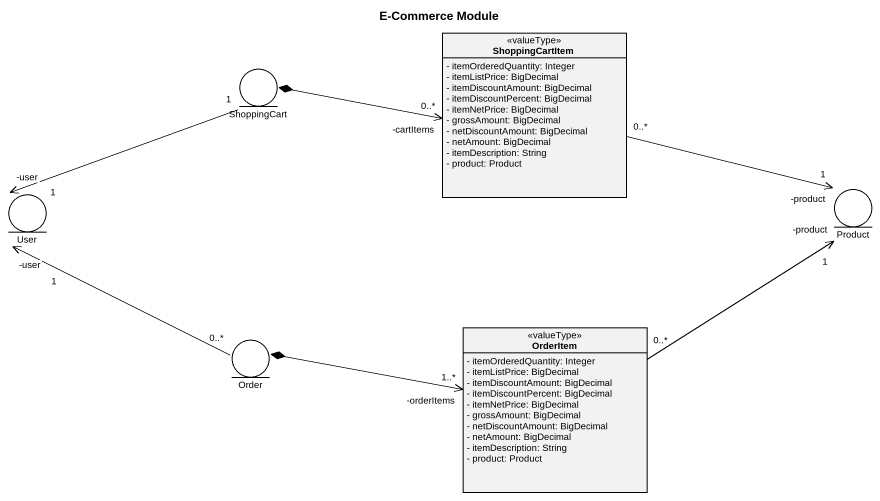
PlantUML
@startuml
title E-Commerce Module
allowmixing
hide circle
hide empty members
skinparam classAttributeIconSize 0
class ShoppingCartItem <<valueType>> {
  - itemOrderedQuantity: Integer
  - itemListPrice: BigDecimal
  - itemDiscountAmount: BigDecimal
  - itemDiscountPercent: BigDecimal
  - itemNetPrice: BigDecimal
  - grossAmount: BigDecimal
  - netDiscountAmount: BigDecimal
  - netAmount: BigDecimal
  - itemDescription: String
  - product: Product
}
entity ShoppingCart
entity User
entity Product
class OrderItem <<valueType>> {
  - itemOrderedQuantity: Integer
  - itemListPrice: BigDecimal
  - itemDiscountAmount: BigDecimal
  - itemDiscountPercent: BigDecimal
  - itemNetPrice: BigDecimal
  - grossAmount: BigDecimal
  - netDiscountAmount: BigDecimal
  - netAmount: BigDecimal
  - itemDescription: String
  - product: Product
}
entity Order
ShoppingCartItem "-cartItems\n0..*" <-left-* ShoppingCart
ShoppingCartItem "0..*" -right-> "-product\n1" Product
ShoppingCart "1" -left-> "-user\n1" User
OrderItem "0..*" -right-> "-product\n1" Product
OrderItem "-orderItems\n1..*" <-left-* Order
Order "0..*" -up-> "-user\n1" User
@enduml
